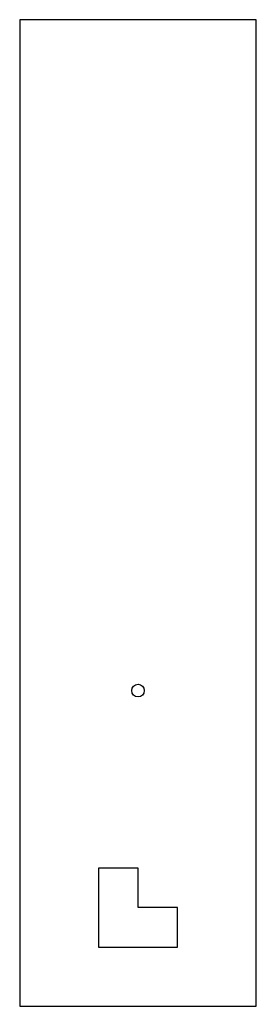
# Model space of a CAD drawing. Header units: millimetres. Extents: x 0 to 60, y -250 to 0.
import ezdxf

# ---------------------------------------------------------------- set-up
doc = ezdxf.new("R2010")
doc.units = ezdxf.units.MM

msp = doc.modelspace()

# ---------------------------------------------------------------- linework, layer by layer
at = {"color": 7, "linetype": 'Continuous', "lineweight": 25}
for p, q in [((60, 0), (0, 0)), ((0, 0), (0, -250)), ((60, -250), (60, 0)), ((30, -215), (20, -215)), ((20, -215), (20, -235)), ((30, -225), (30, -215)), ((40, -225), (30, -225)), ((40, -235), (40, -225)), ((20, -235), (40, -235)), ((0, -250), (60, -250))]:
    msp.add_line(p, q, dxfattribs=at)
msp.add_circle((30, -170), 1.6, dxfattribs=at)

doc.saveas('drawing.dxf')
